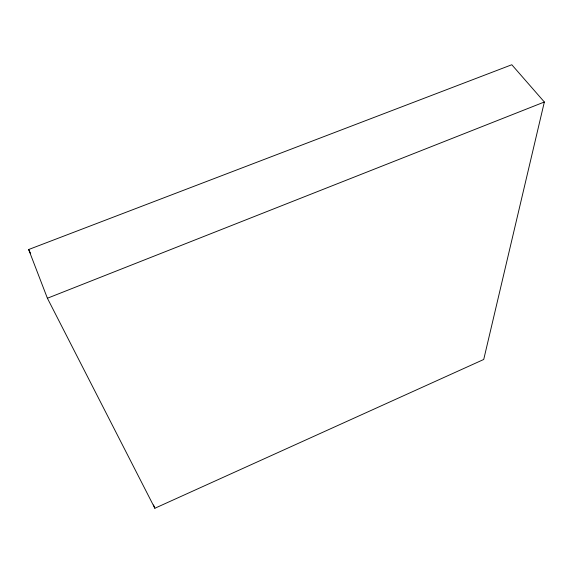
<?xml version="1.0" encoding="UTF-8"?>
<svg xmlns="http://www.w3.org/2000/svg" width="573" height="573" viewBox="0 0 573 573"><rect width="100%" height="100%" fill="white"/><g stroke="black" fill="none" stroke-linecap="round" stroke-linejoin="round"><path stroke-width="0.86" d="M544.35 102.001L483.727 359.472L154.86 508.258L47.401 298.239L28.65 249.527L511.804 64.742L544.35 102.001L47.401 298.239M28.65 249.527L30.655 253.517M153.535 504.956L154.86 508.258"/></g></svg>
